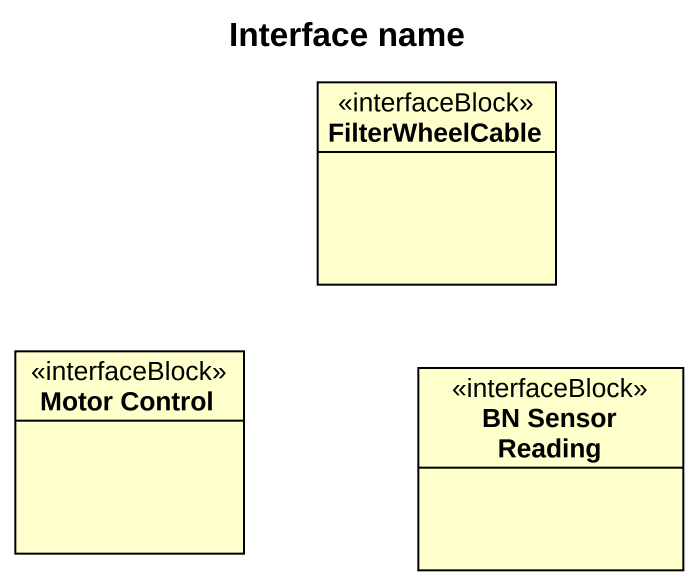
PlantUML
@startuml
title Interface name
hide circle
hide empty members
class FilterWheelCable <<interfaceBlock>>
class "Motor Control" as Motor_Control <<interfaceBlock>>
class "BN Sensor Reading" as BN_Sensor_Reading <<interfaceBlock>>
@enduml
